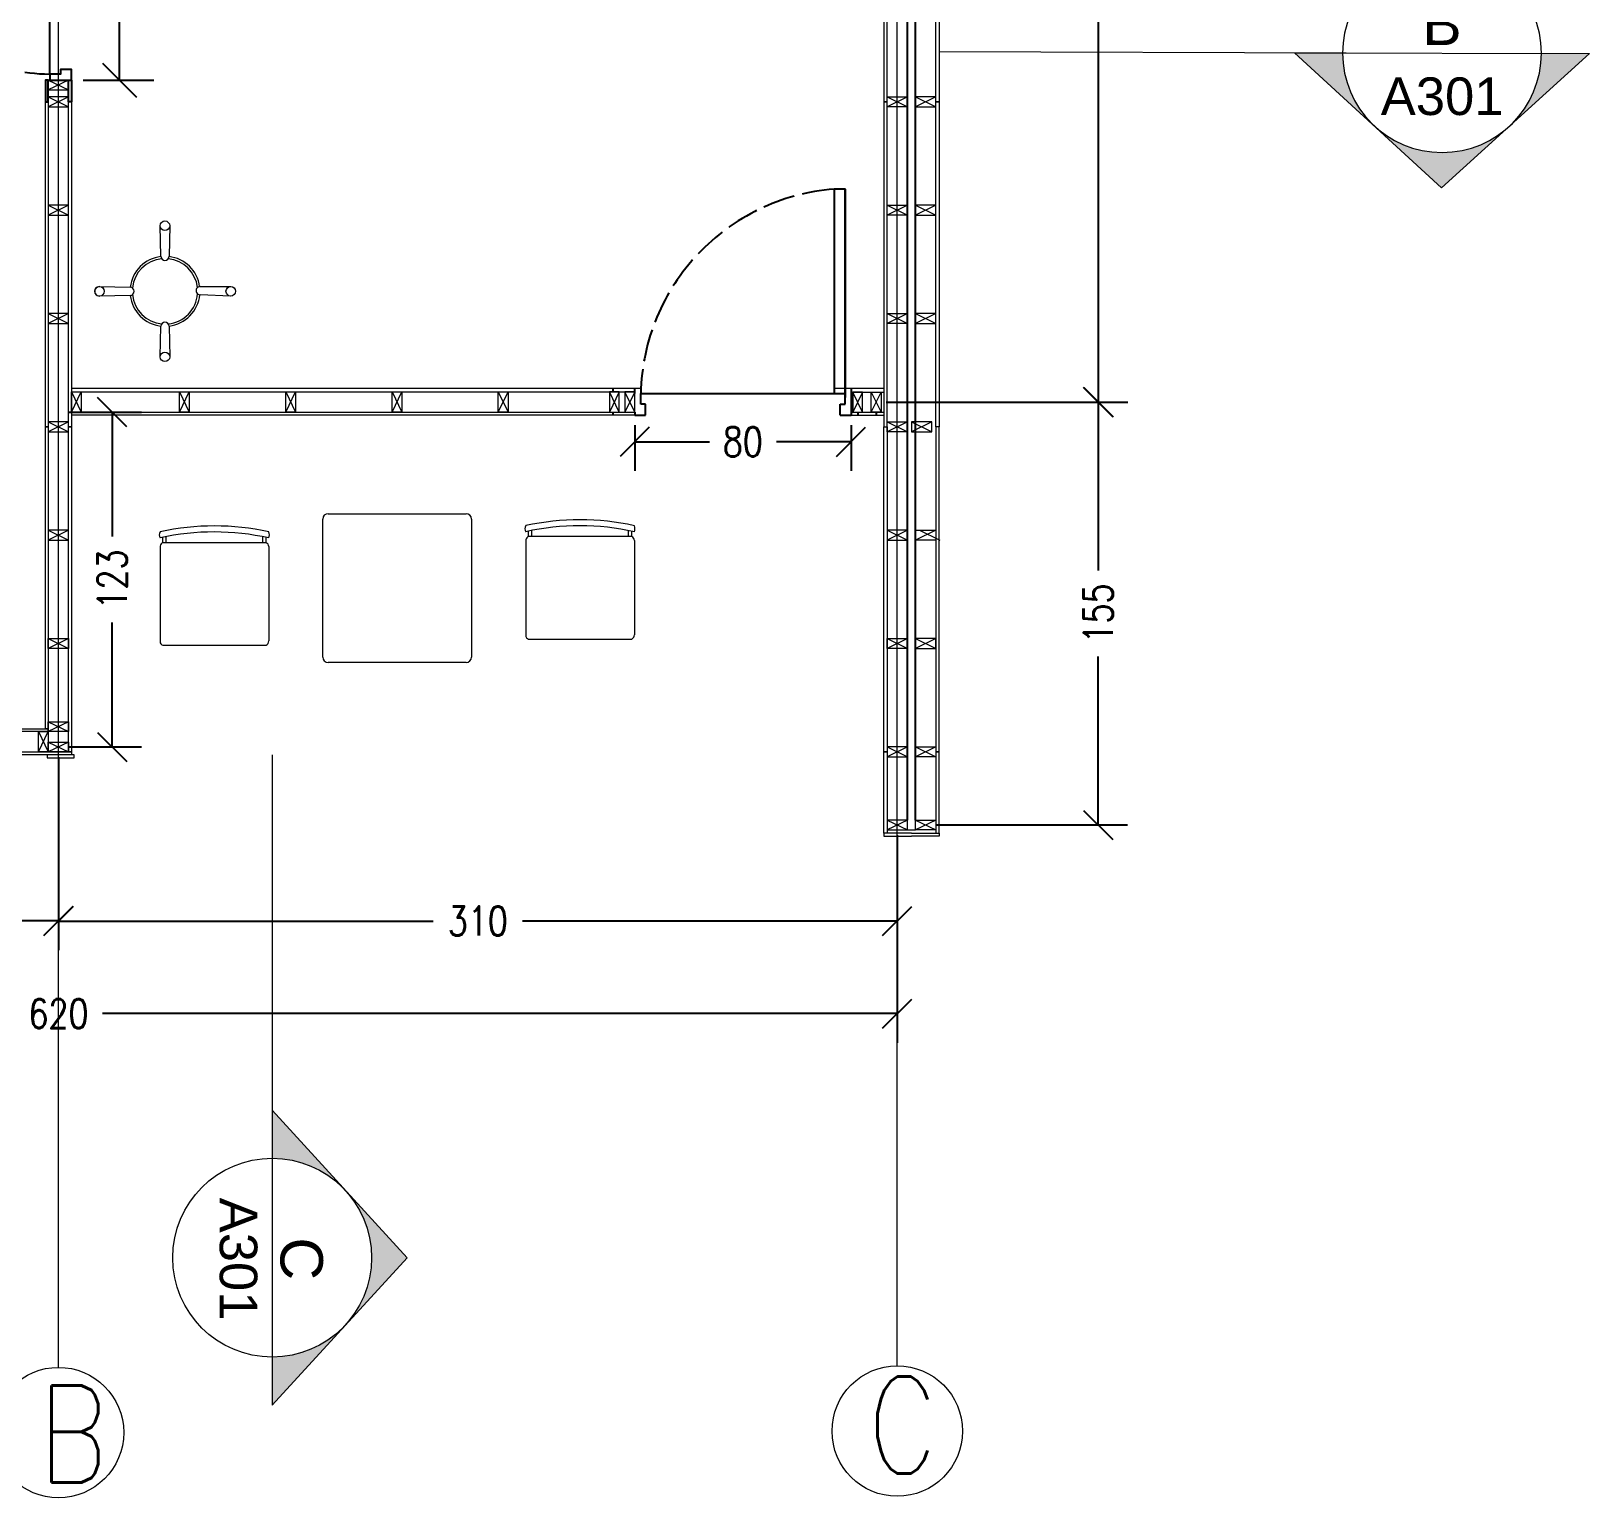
# Model space of a CAD drawing. Header units: centimetres. Extents: x 625 to 2942, y 2058 to 3293.
# Drawn here: x 1168 to 1744, y 2061 to 2603 of the extents above; entities that cross this region are included whole.
import ezdxf

# ---------------------------------------------------------------- set-up
doc = ezdxf.new("R2010")
doc.units = ezdxf.units.CM
doc.header["$MEASUREMENT"] = 0
doc.linetypes.add('ACAD_ISO02W100', pattern=[15, 12, -3])
doc.layers.get('DEFPOINTS').update_dxf_attribs({"color": 210})
for name, color, linetype, lineweight in [('A-ANNO-DIMS', 3, 'Continuous', 18), ('A-ANNO-SYMB', 3, 'Continuous', 18), ('A-DETL-MCUT', 4, 'Continuous', 25), ('A-DOOR-FULL', 4, 'Continuous', 25), ('A-FURN', 8, 'Continuous', 18), ('A-WALL-STUD', 3, 'Continuous', 18)]:
    doc.layers.add(name, color=color, linetype=linetype, lineweight=lineweight)
doc.styles.add('E-ROMANS', font='romans.shx', dxfattribs={"width": 0.8})
doc.styles.get("Standard").update_dxf_attribs({"font": 'arial.ttf'})
doc.dimstyles.new('QUOTE', dxfattribs={"dimtxt": 0.18, "dimasz": 0.18, "dimexe": 0.18, "dimexo": 0.0625, "dimgap": 0.09, "dimtad": 0, "dimdec": 4, "dimzin": 0, "dimdsep": 46, "dimtxsty": 'E-ROMANS', "dimblk": 'OBLIQUE', "dimblk1": 'OBLIQUE', "dimblk2": 'OBLIQUE', "dimcen": 0.09, "dimadec": 0, "dimazin": 0, "dimtfac": 1, "dimtdec": 4, "dimtofl": 0, "dimtmove": 0, "dimatfit": 3, "dimldrblk": 'OBLIQUE', "dimfxl": 1, "dimtolj": 1, "dimtzin": 0, "dimarcsym": 0})

# ---------------------------------------------------------------- blocks, each defined once
blk = doc.blocks.new('Sezioni')
h = blk.add_hatch(color=256)
h.dxf.hatch_style = 1
h.paths.add_polyline_path([(52520.8, 47455.1), (52264, 47220.9), (52417.6, 47220.9, -0.210523)])
h.paths.add_polyline_path([(52735.1, 47651.7), (52520.8, 47455.1, -0.388338), (52949.4, 47455.1)])
h.paths.add_polyline_path([(52949.4, 47455.1, -0.210523), (53052.6, 47220.9), (53206.2, 47220.9)])
blk.add_lwpolyline([(52264, 47220.9), (53206.2, 47220.9), (52735.1, 47651.7)], close=True)
blk.add_circle((52735.1, 47220.9), 317.5)
blk = doc.blocks.new('_Oblique')
at = {"color": 0, "linetype": 'ByBlock', "lineweight": -2}
blk.add_line((-0.5, -0.5), (0.5, 0.5), dxfattribs=at)
blk = doc.blocks.new('*D49')
at = {"layer": 'A-ANNO-DIMS', "color": 0, "lineweight": -2, "transparency": 16777216}
for p, q in [((1177.84, 2334.97), (1177.84, 2263.58)), ((1487.84, 2306.14), (1487.84, 2263.58)), ((1177.84, 2274.38), (1316.34, 2274.38)), ((1487.84, 2274.38), (1349.35, 2274.38))]:
    blk.add_line(p, q, dxfattribs=at)
at = {"layer": 'DEFPOINTS', "color": 0, "transparency": 16777216}
for p in [(1177.84, 2338.72), (1487.84, 2309.89), (1177.84, 2274.38)]:
    blk.add_point(p, dxfattribs=at)
at = {"layer": 'A-ANNO-DIMS', "color": 0, "lineweight": -2, "transparency": 16777216, "xscale": 10.8, "yscale": 10.8, "zscale": 10.8, "rotation": 180}
blk.add_blockref('_Oblique', (1177.84, 2274.38), dxfattribs=at)
at = {"layer": 'A-ANNO-DIMS', "color": 0, "lineweight": -2, "transparency": 16777216, "xscale": 10.8, "yscale": 10.8, "zscale": 10.8}
blk.add_blockref('_Oblique', (1487.84, 2274.38), dxfattribs=at)
at = {"layer": 'A-ANNO-DIMS', "color": 0, "transparency": 16777216, "insert": (1332.84, 2274.38), "char_height": 10.8, "attachment_point": 5, "style": 'E-ROMANS'}
blk.add_mtext('\\A1;310', dxfattribs=at)
blk = doc.blocks.new('*D50')
at = {"layer": 'A-ANNO-DIMS', "color": 0, "lineweight": -2, "transparency": 16777216}
for p, q in [((867.84, 2306.14), (867.84, 2229.35)), ((1487.84, 2304.34), (1487.84, 2229.35)), ((867.84, 2240.15), (1161.54, 2240.15)), ((1487.84, 2240.15), (1194.15, 2240.15))]:
    blk.add_line(p, q, dxfattribs=at)
at = {"layer": 'DEFPOINTS', "color": 0, "transparency": 16777216}
for p in [(867.84, 2309.89), (1487.84, 2308.09), (1487.84, 2240.15)]:
    blk.add_point(p, dxfattribs=at)
at = {"layer": 'A-ANNO-DIMS', "color": 0, "lineweight": -2, "transparency": 16777216, "xscale": 10.8, "yscale": 10.8, "zscale": 10.8, "rotation": 180}
blk.add_blockref('_Oblique', (867.84, 2240.15), dxfattribs=at)
at = {"layer": 'A-ANNO-DIMS', "color": 0, "lineweight": -2, "transparency": 16777216, "xscale": 10.8, "yscale": 10.8, "zscale": 10.8}
blk.add_blockref('_Oblique', (1487.84, 2240.15), dxfattribs=at)
at = {"layer": 'A-ANNO-DIMS', "color": 0, "transparency": 16777216, "insert": (1177.84, 2240.15), "char_height": 10.8, "attachment_point": 5, "style": 'E-ROMANS'}
blk.add_mtext('\\A1;620', dxfattribs=at)
blk = doc.blocks.new('*D53')
at = {"layer": 'A-ANNO-DIMS', "color": 0, "lineweight": -2, "transparency": 16777216}
for p, q in [((1177.84, 2334.97), (1177.84, 2263.67)), ((1076.8, 2332.07), (1076.8, 2263.67)), ((1076.8, 2274.47), (1111.43, 2274.47)), ((1177.84, 2274.47), (1143.21, 2274.47))]:
    blk.add_line(p, q, dxfattribs=at)
at = {"layer": 'DEFPOINTS', "color": 0, "transparency": 16777216}
for p in [(1076.8, 2335.82), (1177.84, 2338.72), (1177.84, 2274.47)]:
    blk.add_point(p, dxfattribs=at)
at = {"layer": 'A-ANNO-DIMS', "color": 0, "lineweight": -2, "transparency": 16777216, "xscale": 10.8, "yscale": 10.8, "zscale": 10.8, "rotation": 180}
blk.add_blockref('_Oblique', (1076.8, 2274.47), dxfattribs=at)
at = {"layer": 'A-ANNO-DIMS', "color": 0, "lineweight": -2, "transparency": 16777216, "xscale": 10.8, "yscale": 10.8, "zscale": 10.8}
blk.add_blockref('_Oblique', (1177.84, 2274.47), dxfattribs=at)
at = {"layer": 'A-ANNO-DIMS', "color": 0, "transparency": 16777216, "insert": (1127.32, 2274.47), "char_height": 10.8, "attachment_point": 5, "style": 'E-ROMANS'}
blk.add_mtext('\\A1;100', dxfattribs=at)
blk = doc.blocks.new('*D54')
at = {"layer": 'A-ANNO-DIMS', "color": 0, "lineweight": -2, "transparency": 16777216}
for p, q in [((1390.81, 2457.65), (1390.81, 2440.73)), ((1470.76, 2457.65), (1470.76, 2440.73)), ((1390.81, 2451.53), (1418.39, 2451.53)), ((1470.76, 2451.53), (1443.18, 2451.53))]:
    blk.add_line(p, q, dxfattribs=at)
at = {"layer": 'DEFPOINTS', "color": 0, "transparency": 16777216}
for p in [(1390.81, 2461.4), (1470.76, 2461.4), (1470.76, 2451.53)]:
    blk.add_point(p, dxfattribs=at)
at = {"layer": 'A-ANNO-DIMS', "color": 0, "lineweight": -2, "transparency": 16777216, "xscale": 10.8, "yscale": 10.8, "zscale": 10.8, "rotation": 180}
blk.add_blockref('_Oblique', (1390.81, 2451.53), dxfattribs=at)
at = {"layer": 'A-ANNO-DIMS', "color": 0, "lineweight": -2, "transparency": 16777216, "xscale": 10.8, "yscale": 10.8, "zscale": 10.8}
blk.add_blockref('_Oblique', (1470.76, 2451.53), dxfattribs=at)
at = {"layer": 'A-ANNO-DIMS', "color": 0, "transparency": 16777216, "insert": (1430.79, 2451.53), "char_height": 10.8, "attachment_point": 5, "style": 'E-ROMANS'}
blk.add_mtext('\\A1;80', dxfattribs=at)
blk = doc.blocks.new('*D59')
at = {"layer": 'A-ANNO-DIMS', "color": 0, "lineweight": -2, "transparency": 16777216}
for p, q in [((1186.97, 2665.24), (1213.03, 2665.24)), ((1200.43, 2665.24), (1200.43, 2639.66)), ((1200.43, 2585.16), (1200.43, 2610.74)), ((1186.97, 2585.16), (1213.03, 2585.16))]:
    blk.add_line(p, q, dxfattribs=at)
at = {"layer": 'DEFPOINTS', "color": 0, "transparency": 16777216}
for p in [(1182.6, 2665.24), (1182.6, 2585.16), (1200.43, 2585.16)]:
    blk.add_point(p, dxfattribs=at)
at = {"layer": 'A-ANNO-DIMS', "color": 0, "lineweight": -2, "transparency": 16777216, "xscale": 12.6, "yscale": 12.6, "zscale": 12.6}
for p, rotation in [((1200.43, 2665.24), 90), ((1200.43, 2585.16), 270)]:
    blk.add_blockref('_Oblique', p, dxfattribs=dict(at, rotation=rotation))
at = {"layer": 'A-ANNO-DIMS', "color": 0, "transparency": 16777216, "insert": (1200.43, 2625.2), "char_height": 12.6, "attachment_point": 5, "rotation": 90, "style": 'E-ROMANS'}
blk.add_mtext('\\A1;80', dxfattribs=at)
blk = doc.blocks.new('*D66')
at = {"layer": 'A-ANNO-DIMS', "color": 0, "lineweight": -2, "transparency": 16777216}
for p, q in [((1181.59, 2462.45), (1208.48, 2462.45)), ((1197.68, 2462.45), (1197.68, 2416.48)), ((1197.68, 2338.72), (1197.68, 2384.7)), ((1181.59, 2338.72), (1208.48, 2338.72))]:
    blk.add_line(p, q, dxfattribs=at)
at = {"layer": 'DEFPOINTS', "color": 0, "transparency": 16777216}
for p in [(1177.84, 2462.45), (1197.68, 2462.45), (1177.84, 2338.72)]:
    blk.add_point(p, dxfattribs=at)
at = {"layer": 'A-ANNO-DIMS', "color": 0, "lineweight": -2, "transparency": 16777216, "xscale": 10.8, "yscale": 10.8, "zscale": 10.8}
for p, rotation in [((1197.68, 2462.45), 90), ((1197.68, 2338.72), 270)]:
    blk.add_blockref('_Oblique', p, dxfattribs=dict(at, rotation=rotation))
at = {"layer": 'A-ANNO-DIMS', "color": 0, "transparency": 16777216, "insert": (1197.68, 2400.59), "char_height": 10.8, "attachment_point": 5, "rotation": 90, "style": 'E-ROMANS'}
blk.add_mtext('\\A1;123', dxfattribs=at)
blk = doc.blocks.new('*D87')
at = {"layer": 'A-ANNO-DIMS', "color": 0, "lineweight": -2, "transparency": 16777216}
for p, q in [((1483.8, 2466.15), (1572.93, 2466.15)), ((1562.13, 2466.15), (1562.13, 2403.91)), ((1562.13, 2309.89), (1562.13, 2372.13)), ((1502.13, 2309.89), (1572.93, 2309.89))]:
    blk.add_line(p, q, dxfattribs=at)
at = {"layer": 'DEFPOINTS', "color": 0, "transparency": 16777216}
for p in [(1480.05, 2466.15), (1562.13, 2466.15), (1498.38, 2309.89)]:
    blk.add_point(p, dxfattribs=at)
at = {"layer": 'A-ANNO-DIMS', "color": 0, "lineweight": -2, "transparency": 16777216, "xscale": 10.8, "yscale": 10.8, "zscale": 10.8}
for p, rotation in [((1562.13, 2466.15), 90), ((1562.13, 2309.89), 270)]:
    blk.add_blockref('_Oblique', p, dxfattribs=dict(at, rotation=rotation))
at = {"layer": 'A-ANNO-DIMS', "color": 0, "transparency": 16777216, "insert": (1562.13, 2388.02), "char_height": 10.8, "attachment_point": 5, "rotation": 90, "style": 'E-ROMANS'}
blk.add_mtext('\\A1;155', dxfattribs=at)
blk = doc.blocks.new('*D88')
at = {"layer": 'A-ANNO-DIMS', "color": 0, "lineweight": -2, "transparency": 16777216}
for p, q in [((1484.84, 3031.54), (1573.02, 3031.54)), ((1562.22, 3031.54), (1562.22, 2765.35)), ((1562.22, 2466.15), (1562.22, 2732.34)), ((1483.8, 2466.15), (1573.02, 2466.15))]:
    blk.add_line(p, q, dxfattribs=at)
at = {"layer": 'DEFPOINTS', "color": 0, "transparency": 16777216}
for p in [(1481.09, 3031.54), (1562.22, 3031.54), (1480.05, 2466.15)]:
    blk.add_point(p, dxfattribs=at)
at = {"layer": 'A-ANNO-DIMS', "color": 0, "lineweight": -2, "transparency": 16777216, "xscale": 10.8, "yscale": 10.8, "zscale": 10.8}
for p, rotation in [((1562.22, 3031.54), 90), ((1562.22, 2466.15), 270)]:
    blk.add_blockref('_Oblique', p, dxfattribs=dict(at, rotation=rotation))
at = {"layer": 'A-ANNO-DIMS', "color": 0, "transparency": 16777216, "insert": (1562.22, 2748.85), "char_height": 10.8, "attachment_point": 5, "rotation": 90, "style": 'E-ROMANS'}
blk.add_mtext('\\A1;580', dxfattribs=at)

msp = doc.modelspace()

# ---------------------------------------------------------------- linework, layer by layer
for p, q in [((1382.8177, 2462.40358), (1382.8177, 2462.45324)), ((1471.45766, 2462.40379), (1470.75813, 2462.40379))]:
    msp.add_line(p, q)
at = {"layer": 'A-ANNO-SYMB'}
for p, q in [((1177.84405, 2109.43079), (1177.84405, 3243.97128)), ((1487.8442, 2109.98911), (1487.8442, 3244.52961)), ((1503.32446, 2595.70773), (1653.76524, 2595.27775)), ((1256.81783, 2335.8163), (1256.81783, 2185.37491))]:
    msp.add_line(p, q, dxfattribs=at)
at = {"layer": 'A-ANNO-SYMB', "color": 7}
for p, q in [((1173.08945, 2405.48412), (1173.08945, 2525.60031)), ((1182.59865, 2471.34792), (1393.10151, 2471.34716)), ((1464.54013, 2471.3469), (1482.88915, 2471.34684)), ((1182.59865, 2469.9493), (1390.81242, 2469.9493)), ((1470.75813, 2469.8987), (1482.88914, 2469.8987)), ((1390.81242, 2461.40447), (1182.59844, 2461.40447)), ((1182.59865, 2462.45396), (1390.81242, 2462.40358)), ((1470.75813, 2462.40379), (1482.88914, 2462.40379)), ((1470.75813, 2461.40468), (1482.88914, 2461.40468)), ((1183.69972, 2335.8163), (1183.69972, 2335.8163)), ((1491.59818, 2308.08983), (1494.62271, 2308.08987))]:
    msp.add_line(p, q, dxfattribs=at)
for points in [[(1484.0903, 2577.14972), (1484.09024, 2697.26592), (1482.88908, 2697.26592), (1482.88914, 2577.14972)], [(1502.12376, 2577.14995), (1502.12078, 2697.26615), (1503.32194, 2697.26618), (1503.32492, 2577.14998)], [(1174.09042, 2577.14973), (1174.09042, 2457.03353), (1173.08945, 2457.03353), (1173.08945, 2577.14973)], [(1182.59844, 2577.14972), (1182.59844, 2457.03353), (1181.59747, 2457.03353), (1181.59747, 2577.14972)], [(1484.0903, 2457.03353), (1484.0903, 2577.14972), (1482.88914, 2577.14972), (1482.88914, 2457.03353)], [(1502.12681, 2457.03376), (1502.12376, 2577.14995), (1503.32492, 2577.14998), (1503.32797, 2457.03379)], [(1174.09021, 2457.03353), (1174.09042, 2345.42603), (1173.08945, 2345.42603), (1173.08924, 2457.03353)], [(1182.59865, 2457.03356), (1182.59865, 2336.91737), (1181.59768, 2336.91737), (1181.59768, 2457.03356)], [(1482.88914, 2336.91733), (1482.88934, 2457.03353), (1484.09051, 2457.03353), (1484.09071, 2336.91733)], [(1503.33102, 2336.91759), (1503.32777, 2457.03379), (1502.12661, 2457.03376), (1502.12945, 2336.91756)], [(1076.79677, 2345.42557), (1174.09042, 2345.42603), (1174.09042, 2344.42506), (1076.79677, 2344.4246)], [(1182.59865, 2336.91737), (1182.59865, 2335.8163), (1076.79677, 2335.8163), (1076.79677, 2336.91737)], [(1183.69972, 2334.71524), (1183.69972, 2335.8163), (1173.69003, 2335.8163), (1173.69003, 2334.71524)], [(1482.88936, 2306.88762), (1482.88914, 2336.91629), (1484.09071, 2336.91632), (1484.0905, 2306.88765)], [(1503.33156, 2306.88788), (1503.33102, 2336.91655), (1502.12945, 2336.91655), (1502.13042, 2306.88788)]]:
    msp.add_lwpolyline(points, close=True, dxfattribs=at)
for points in [[(1493.10146, 2306.88781), (1482.88936, 2306.88762), (1482.88938, 2305.78656), (1493.10148, 2305.78674)], [(1493.11946, 2306.88781), (1503.33156, 2306.88788), (1503.33157, 2305.78682), (1493.11947, 2305.78674)]]:
    msp.add_lwpolyline(points, dxfattribs=at)
at = {"layer": 'A-ANNO-SYMB'}
for centre in [(1177.84405, 2085.31656), (1487.8442, 2085.87489)]:
    msp.add_circle(centre, 24.11422, dxfattribs=at)
at = {"layer": 'A-DETL-MCUT'}
for p, q in [((1491.59821, 2311.69332), (1491.59783, 3052.81101)), ((1494.62259, 2311.69335), (1494.60417, 3052.81104)), ((1382.8177, 2469.9493), (1382.8177, 2471.3472)), ((1390.81242, 2469.9493), (1390.81242, 2471.34717)), ((1390.81242, 2469.39925), (1390.81242, 2469.9493)), ((1382.8177, 2461.40447), (1382.8177, 2462.40358)), ((1473.25643, 2462.40379), (1473.25643, 2461.40848)), ((1480.05196, 2462.40379), (1480.05196, 2461.40468))]:
    msp.add_line(p, q, dxfattribs=at)
for points in [[(1173.08945, 2577.14973), (1174.09042, 2577.14973), (1174.09042, 2585.15762), (1173.08945, 2585.15762)], [(1182.59844, 2577.14972), (1181.59768, 2577.14972), (1181.59768, 2585.15762), (1182.59844, 2585.15762)]]:
    msp.add_lwpolyline(points, close=True, dxfattribs=at)
at = {"layer": 'A-DOOR-FULL'}
for p, q in [((1174.59049, 2587.38199), (1174.59049, 2659.00683)), ((1468.53742, 2544.90353), (1468.53742, 2467.9318)), ((1470.75813, 2471.34688), (1470.75813, 2461.40468)), ((1393.03313, 2465.40196), (1393.03313, 2469.39925)), ((1393.03313, 2469.39925), (1464.54013, 2469.39925)), ((1468.53742, 2465.40196), (1468.53742, 2469.39925)), ((1390.81242, 2462.40358), (1390.81242, 2461.40447)), ((1390.81242, 2461.40447), (1394.80971, 2461.40447)), ((1394.80971, 2465.40196), (1393.03313, 2465.40196)), ((1394.80971, 2461.40468), (1394.80971, 2465.40196)), ((1466.76085, 2461.40468), (1466.76085, 2465.40196)), ((1466.76085, 2465.40196), (1468.53742, 2465.40196)), ((1466.76085, 2461.40468), (1470.75813, 2461.40468))]:
    msp.add_line(p, q, dxfattribs=at)
for points in [[(1174.59049, 2587.38199), (1174.59049, 2585.15762), (1182.59823, 2585.15762), (1182.59823, 2589.16149), (1178.59436, 2589.16149), (1178.59436, 2587.38199), (1174.59049, 2587.38199)], [(1464.54013, 2544.90353), (1464.54013, 2469.39925), (1468.53742, 2469.39925), (1468.53742, 2544.90353), (1464.54013, 2544.90353)]]:
    msp.add_lwpolyline(points, dxfattribs=at)
at = {"layer": 'A-DOOR-FULL', "linetype": 'ACAD_ISO02W100'}
for centre, radius, start, end in [((1176.3371, 2664.96686), 77.60452, 184.40465497, 268.7103601), ((1470.49036, 2467.65551), 77.47685, 94.40465497, 178.7103601)]:
    msp.add_arc(centre, radius, start, end, dxfattribs=at)
at = {"layer": 'A-FURN'}
for p, q in [((1215.69935, 2520.06226), (1215.44935, 2531.37964)), ((1218.94935, 2531.37775), (1218.69935, 2520.06226)), ((1193.0032, 2508.87775), (1204.31869, 2508.62775)), ((1194.7532, 2508.87775), (1194.71537, 2508.83992)), ((1241.46455, 2505.37818), (1230.15734, 2505.87805)), ((1230.2236, 2508.87732), (1241.54374, 2508.87728)), ((1204.31869, 2505.62775), (1193.00131, 2505.37775)), ((1194.71534, 2505.41561), (1194.7532, 2505.37775)), ((1215.44935, 2482.87775), (1215.69935, 2494.19324)), ((1218.69935, 2494.19324), (1218.94935, 2482.87586)), ((1275.5065, 2371.93705), (1275.5065, 2422.93705)), ((1277.5065, 2424.93705), (1328.5065, 2424.93705)), ((1330.5065, 2422.93705), (1330.5065, 2371.93705)), ((1216.42866, 2414.18062), (1216.42866, 2416.19826)), ((1254.5493, 2414.18062), (1216.42866, 2414.18062)), ((1217.62866, 2414.18062), (1217.62866, 2416.44351)), ((1253.3493, 2414.18062), (1253.3493, 2416.41994)), ((1254.5493, 2414.18062), (1254.5493, 2416.17304)), ((1350.56948, 2415.28369), (1350.56948, 2379.79891)), ((1351.56948, 2416.4832), (1351.56948, 2418.50084)), ((1389.69012, 2416.4832), (1351.56948, 2416.4832)), ((1352.76948, 2416.4832), (1352.76948, 2418.74609)), ((1388.49012, 2416.4832), (1388.49012, 2418.72252)), ((1389.69012, 2416.4832), (1389.69012, 2418.47562)), ((1390.69012, 2415.05458), (1390.69012, 2380.21814)), ((1215.42866, 2412.98111), (1215.42866, 2377.49633)), ((1255.5493, 2412.752), (1255.5493, 2377.91556)), ((1216.42866, 2376.31693), (1254.5493, 2376.31693)), ((1351.56948, 2378.61952), (1389.69012, 2378.61952)), ((1328.5065, 2369.93705), (1277.5065, 2369.93705))]:
    msp.add_line(p, q, dxfattribs=at)
for centre in [(1217.19935, 2531.37775), (1193.0032, 2507.12775), (1241.5032, 2507.12775), (1217.19935, 2482.87775)]:
    msp.add_circle(centre, 1.75, dxfattribs=at)
for centre, radius, start, end in [((1217.19935, 2507.12775), 12.93451, 96.64825415, 173.34214648), ((1217.19935, 2507.12775), 12.09361, 95.69267961, 174.1354495), ((1217.19935, 2520.06226), 1.5, 180, 0), ((1217.19935, 2507.12775), 12.09361, 6.58940685, 84.30732039), ((1217.19935, 2507.12775), 12.93451, 7.73017132, 83.35174585), ((1193.0032, 2507.12775), 1.75, 87.46866594, 272.59272359), ((1204.31869, 2507.12775), 1.5, 270, 90), ((1217.19935, 2507.12775), 12.09361, 185.8645505, 264.3073187), ((1217.19935, 2507.12775), 12.09361, 275.6926813, 355.61497724), ((1217.19935, 2507.12775), 12.93451, 276.64825428, 354.47421277), ((1230.19047, 2507.37769), 1.5, 88.73433297, 268.73433297), ((1217.19935, 2507.12775), 12.93451, 186.65785352, 263.35174572), ((1217.19935, 2494.19324), 1.5, 360, 180), ((1235.4295, 2328.51348), 91.89917, 77.358359, 102.57039276), ((1277.5065, 2422.93705), 2, 90, 180), ((1328.5065, 2422.93705), 2, 0, 90), ((1352.29259, 2419.39802), 2.05203, 147.10929723, 212.89068712), ((1370.57032, 2330.81606), 91.89917, 77.358359, 102.57039276), ((1370.57032, 2328.5874), 91.89917, 77.358359, 102.57039276), ((1388.08277, 2419.37308), 2.82865, 336.79987041, 23.20012959), ((1217.15176, 2417.09544), 2.05203, 147.10929723, 212.89068712), ((1235.4295, 2326.28482), 91.89917, 77.358359, 102.57039276), ((1216.78007, 2412.87106), 1.35589, 105.02123537, 175.34457853), ((1254.04165, 2412.76098), 1.50768, 359.65886233, 70.32338122), ((1252.94195, 2417.0705), 2.82865, 336.79987041, 23.20012959), ((1351.9209, 2415.17365), 1.35589, 105.02123537, 175.34457853), ((1389.18247, 2415.06356), 1.50768, 359.65886233, 70.32338122), ((1351.85726, 2379.87716), 1.29015, 176.52283691, 257.11145378), ((1389.12427, 2380.08556), 1.57145, 291.10515566, 4.83977101), ((1216.71643, 2377.57458), 1.29015, 176.52283691, 257.11145378), ((1253.98345, 2377.78298), 1.57145, 291.10515566, 4.83977101), ((1277.5065, 2371.93705), 2, 180, 270), ((1328.5065, 2371.93705), 2, 270, 0)]:
    msp.add_arc(centre, radius, start, end, dxfattribs=at)
at = {"layer": 'A-WALL-STUD'}
for p, q in [((1181.59768, 2585.15762), (1174.09042, 2581.55414)), ((1174.09042, 2585.15762), (1181.59768, 2581.55414)), ((1181.59748, 2578.95147), (1174.09022, 2575.34798)), ((1174.09022, 2578.95147), (1181.59748, 2575.34798)), ((1484.0905, 2578.95147), (1491.59776, 2575.34798)), ((1491.59776, 2578.95147), (1484.0905, 2575.34798)), ((1494.61626, 2578.95151), (1502.12361, 2575.34821)), ((1502.12352, 2578.9517), (1494.61635, 2575.34802)), ((1181.59747, 2538.91274), (1174.09021, 2535.30925)), ((1174.09021, 2538.91274), (1181.59747, 2535.30925)), ((1484.09051, 2538.91274), (1491.59777, 2535.30925)), ((1491.59777, 2538.91274), (1484.09051, 2535.30925)), ((1494.61727, 2538.91277), (1502.12462, 2535.30948)), ((1502.12453, 2538.91296), (1494.61736, 2535.30929)), ((1181.59747, 2498.874), (1174.09021, 2495.27052)), ((1174.09021, 2498.874), (1181.59747, 2495.27052)), ((1484.09051, 2498.874), (1491.59777, 2495.27052)), ((1491.59777, 2498.874), (1484.09051, 2495.27052)), ((1494.61828, 2498.87404), (1502.12563, 2495.27075)), ((1502.12554, 2498.87423), (1494.61837, 2495.27056)), ((1182.59844, 2462.45366), (1186.19599, 2469.94857)), ((1182.59844, 2469.94857), (1186.19599, 2462.45366)), ((1222.57129, 2462.45366), (1226.16885, 2469.94857)), ((1222.57129, 2469.94857), (1226.16885, 2462.45366)), ((1261.84405, 2462.45336), (1265.44161, 2469.94827)), ((1261.84405, 2469.94827), (1265.44161, 2462.45336)), ((1301.1168, 2462.45336), (1304.71436, 2469.94827)), ((1301.1168, 2469.94827), (1304.71436, 2462.45336)), ((1340.38956, 2462.45322), (1343.98712, 2469.94813)), ((1340.38956, 2469.94813), (1343.98712, 2462.45322)), ((1385.06446, 2469.9493), (1381.46691, 2469.9493)), ((1381.46691, 2469.9493), (1381.46691, 2462.45439)), ((1385.06446, 2462.45439), (1381.46691, 2469.9493)), ((1385.06446, 2469.9493), (1381.46691, 2462.45439)), ((1385.06446, 2462.45439), (1385.06446, 2469.9493)), ((1390.81242, 2469.9493), (1387.21486, 2469.9493)), ((1387.21486, 2469.9493), (1387.21486, 2462.45439)), ((1390.81242, 2462.45439), (1387.21486, 2469.9493)), ((1390.81242, 2469.9493), (1387.21486, 2462.45439)), ((1390.81242, 2462.45439), (1390.81242, 2469.9493)), ((1475.05521, 2462.40379), (1471.45766, 2469.8987)), ((1475.05521, 2469.8987), (1471.45766, 2462.40379)), ((1478.25309, 2462.40379), (1481.85084, 2469.8987)), ((1478.25309, 2469.8987), (1481.85083, 2462.40379)), ((1381.46691, 2462.45439), (1385.06446, 2462.45439)), ((1387.21486, 2462.45439), (1390.81242, 2462.45439)), ((1181.59747, 2458.83527), (1174.09021, 2455.23179)), ((1174.09021, 2458.83527), (1181.59747, 2455.23179)), ((1484.09051, 2458.83527), (1491.59777, 2455.23179)), ((1491.59777, 2458.83527), (1484.09051, 2455.23179)), ((1493.11933, 2458.83531), (1500.62668, 2455.23201)), ((1500.62659, 2458.8355), (1493.11942, 2455.23182)), ((1181.59747, 2418.79654), (1174.09021, 2415.19305)), ((1174.09021, 2418.79654), (1181.59747, 2415.19305)), ((1491.59769, 2418.79707), (1484.09043, 2415.19358)), ((1484.09043, 2418.79707), (1491.59769, 2415.19358)), ((1502.12765, 2418.7973), (1494.62048, 2415.19362)), ((1496.10237, 2418.79711), (1503.60972, 2415.19381)), ((1174.09042, 2378.75781), (1181.59768, 2375.15432)), ((1181.59768, 2378.75781), (1174.09042, 2375.15432)), ((1484.09064, 2378.75834), (1491.5979, 2375.15485)), ((1491.5979, 2378.75834), (1484.09064, 2375.15485)), ((1494.6212, 2378.75838), (1502.12855, 2375.15508)), ((1502.12846, 2378.75857), (1494.62129, 2375.15489)), ((1174.09041, 2348.02854), (1181.59767, 2344.42506)), ((1181.59767, 2348.02854), (1174.09041, 2344.42506)), ((1170.48693, 2336.9178), (1174.09042, 2344.42506)), ((1170.48693, 2344.42506), (1174.09042, 2336.9178)), ((1174.09042, 2340.52128), (1181.59768, 2336.9178)), ((1181.59768, 2340.52128), (1174.09042, 2336.9178)), ((1491.59826, 2338.71807), (1484.091, 2335.11458)), ((1484.091, 2338.71807), (1491.59826, 2335.11458)), ((1494.62185, 2338.7181), (1502.12921, 2335.11481)), ((1502.12912, 2338.71829), (1494.62194, 2335.11462)), ((1491.59818, 2311.69332), (1484.09092, 2308.08983)), ((1484.09092, 2311.69332), (1491.59818, 2308.08983)), ((1494.62262, 2311.69335), (1502.12997, 2308.09006)), ((1502.12988, 2311.69354), (1494.62271, 2308.08987))]:
    msp.add_line(p, q, dxfattribs=at)
for points in [[(1181.59768, 2585.15762), (1174.09042, 2585.15762), (1174.09042, 2581.55414), (1181.59768, 2581.55414)], [(1181.59748, 2578.95147), (1174.09022, 2578.95147), (1174.09022, 2575.34798), (1181.59748, 2575.34798)], [(1484.0905, 2578.95147), (1491.59776, 2578.95147), (1491.59776, 2575.34798), (1484.0905, 2575.34798)], [(1502.12352, 2578.9517), (1494.61626, 2578.95151), (1494.61635, 2575.34802), (1502.12361, 2575.34821)], [(1181.59747, 2538.91274), (1174.09021, 2538.91274), (1174.09021, 2535.30925), (1181.59747, 2535.30925)], [(1484.09051, 2538.91274), (1491.59777, 2538.91274), (1491.59777, 2535.30925), (1484.09051, 2535.30925)], [(1502.12453, 2538.91296), (1494.61727, 2538.91277), (1494.61736, 2535.30929), (1502.12462, 2535.30948)], [(1181.59747, 2498.874), (1174.09021, 2498.874), (1174.09021, 2495.27052), (1181.59747, 2495.27052)], [(1484.09051, 2498.874), (1491.59777, 2498.874), (1491.59777, 2495.27052), (1484.09051, 2495.27052)], [(1502.12554, 2498.87423), (1494.61828, 2498.87404), (1494.61837, 2495.27056), (1502.12563, 2495.27075)], [(1182.59844, 2462.45366), (1182.59844, 2469.94857), (1186.19599, 2469.94857), (1186.19599, 2462.45366)], [(1222.57129, 2462.45366), (1222.57129, 2469.94857), (1226.16885, 2469.94857), (1226.16885, 2462.45366)], [(1261.84405, 2462.45336), (1261.84405, 2469.94827), (1265.44161, 2469.94827), (1265.44161, 2462.45336)], [(1301.1168, 2462.45336), (1301.1168, 2469.94827), (1304.71436, 2469.94827), (1304.71436, 2462.45336)], [(1340.38956, 2462.45322), (1340.38956, 2469.94813), (1343.98712, 2469.94813), (1343.98712, 2462.45322)], [(1475.05521, 2462.40379), (1475.05521, 2469.8987), (1471.45766, 2469.8987), (1471.45766, 2462.40379)], [(1478.25309, 2462.40379), (1478.25309, 2469.8987), (1481.85084, 2469.8987), (1481.85064, 2462.40379)], [(1181.59747, 2458.83527), (1174.09021, 2458.83527), (1174.09021, 2455.23179), (1181.59747, 2455.23179)], [(1484.09051, 2458.83527), (1491.59777, 2458.83527), (1491.59777, 2455.23179), (1484.09051, 2455.23179)], [(1500.62659, 2458.8355), (1493.11933, 2458.83531), (1493.11942, 2455.23182), (1500.62668, 2455.23201)], [(1181.59747, 2418.79654), (1174.09021, 2418.79654), (1174.09021, 2415.19305), (1181.59747, 2415.19305)], [(1491.59769, 2418.79707), (1484.09043, 2418.79707), (1484.09043, 2415.19358), (1491.59769, 2415.19358)], [(1494.62039, 2418.79711), (1502.12765, 2418.7973), (1502.12774, 2415.19381), (1494.62048, 2415.19362)], [(1174.09042, 2378.75781), (1181.59768, 2378.75781), (1181.59768, 2375.15432), (1174.09042, 2375.15432)], [(1484.09064, 2378.75834), (1491.5979, 2378.75834), (1491.5979, 2375.15485), (1484.09064, 2375.15485)], [(1502.12846, 2378.75857), (1494.6212, 2378.75838), (1494.62129, 2375.15489), (1502.12855, 2375.15508)], [(1174.09041, 2348.02854), (1181.59767, 2348.02854), (1181.59767, 2344.42506), (1174.09041, 2344.42506)], [(1170.48693, 2336.9178), (1170.48693, 2344.42506), (1174.09042, 2344.42506), (1174.09042, 2336.9178)], [(1174.09042, 2340.52128), (1181.59768, 2340.52128), (1181.59768, 2336.9178), (1174.09042, 2336.9178)], [(1491.59826, 2338.71807), (1484.091, 2338.71807), (1484.091, 2335.11458), (1491.59826, 2335.11458)], [(1494.62185, 2338.7181), (1502.12912, 2338.71829), (1502.12921, 2335.11481), (1494.62194, 2335.11462)], [(1491.59818, 2311.69332), (1484.09092, 2311.69332), (1484.09092, 2308.08983), (1491.59818, 2308.08983)], [(1494.62262, 2311.69335), (1502.12988, 2311.69354), (1502.12997, 2308.09006), (1494.62271, 2308.08987)]]:
    msp.add_lwpolyline(points, close=True, dxfattribs=at)

# ---------------------------------------------------------------- block references
at = {"layer": 'A-ANNO-SYMB', "yscale": 0.1157241476674715, "zscale": 0.1157241476674715}
for p, xscale, rotation in [((-4397.89137, 8077.18974), -0.1157241476674715, 179.8362413498016), ((-4207.77539, 8252.67478), 0.1157241476674715, 270)]:
    msp.add_blockref('Sezioni', p, dxfattribs=dict(at, xscale=xscale, rotation=rotation))

# ---------------------------------------------------------------- texts
at = {"layer": 'A-ANNO-SYMB'}
for s, height, rotation, p in [('B', 15.67946, 359.83624135, (1681.83393, 2598.13614)), ('A301', 13.906074, 270, (1237.42413, 2172.13448)), ('C', 15.67946, 270, (1259.88126, 2157.45495))]:
    msp.add_text(s, height=height, rotation=rotation, dxfattribs=at).set_placement(p)
msp.add_text('A301', height=13.906074, dxfattribs=at).set_placement((1666.53415, 2572.27927))
at = {"layer": 'A-ANNO-SYMB', "char_height": 35.90383, "attachment_point": 1, "style": 'E-ROMANS'}
for s, insert in [('B', (1170.32926, 2102.73393)), ('C', (1476.80903, 2106.03788))]:
    msp.add_mtext_dynamic_manual_height_columns(s, width=37.201034, gutter_width=2.5, heights=[0], dxfattribs=dict(at, insert=insert))

# ---------------------------------------------------------------- dimensions: what is measured, and where the dimension line sits
at = {"layer": 'A-ANNO-DIMS'}
for base, p1, p2, text, picture, middle in [((1562.21883, 3031.539), (1480.05196, 2466.15124), (1481.08767, 3031.539), '580', '*D88', (1562.21883, 2748.84512)), ((1562.12883, 2466.15124), (1498.37629, 2309.89171), (1480.05196, 2466.15124), '155', '*D87', (1562.12883, 2388.02147)), ((1197.67983, 2462.45366), (1177.84405, 2338.71954), (1177.84405, 2462.45366), '123', '*D66', (1197.67983, 2400.5866))]:
    dim = msp.add_linear_dim(base=base, p1=p1, p2=p2, angle=90, text=text, dimstyle='QUOTE', override={"dimscale": 60}, dxfattribs=at)
    dim.commit()
    dim.dimension.update_dxf_attribs({"geometry": picture, "text_midpoint": middle})
dim = msp.add_linear_dim(base=(1200.43114, 2585.15762), p1=(1182.59823, 2665.23508), p2=(1182.59823, 2585.15762), angle=90, text='80', dimstyle='QUOTE', override={"dimscale": 70}, dxfattribs=at)
dim.commit()
dim.dimension.update_dxf_attribs({"geometry": '*D59', "text_midpoint": (1200.43114, 2625.19635), "dimtype": 160})
for base, p1, p2, text, picture, middle in [((1470.75813, 2451.52797), (1390.81242, 2461.40447), (1470.75813, 2461.40468), '80', '*D54', (1430.78528, 2451.52797)), ((1177.84405, 2274.4719), (1076.79677, 2335.8163), (1177.84405, 2338.71954), '100', '*D53', (1127.32041, 2274.4719)), ((1177.84405, 2274.3819), (1487.84455, 2309.89157), (1177.84405, 2338.71954), '310', '*D49', (1332.8443, 2274.3819)), ((1487.84455, 2240.14548), (867.84455, 2309.89157), (1487.84455, 2308.08983), '620', '*D50', (1177.84455, 2240.14548))]:
    dim = msp.add_linear_dim(base=base, p1=p1, p2=p2, text=text, dimstyle='QUOTE', override={"dimscale": 60}, dxfattribs=at)
    dim.commit()
    dim.dimension.update_dxf_attribs({"geometry": picture, "text_midpoint": middle})

doc.saveas('drawing.dxf')
